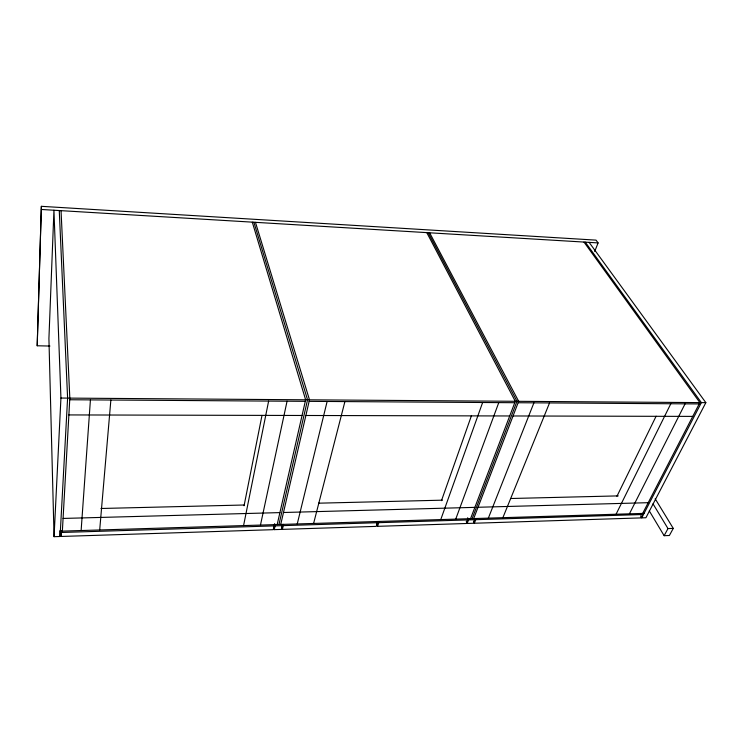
<?xml version="1.0" encoding="UTF-8"?>
<svg xmlns="http://www.w3.org/2000/svg" width="743" height="743" viewBox="0 0 743 743"><rect width="100%" height="100%" fill="white"/><g stroke="black" fill="none" stroke-linecap="round" stroke-linejoin="round"><path stroke-width="1.11" d="M594.688 251.524L598.096 242.915L596.035 240.128L41.367 206.322L37.196 345.774L49.939 346.052M37.196 345.774L41.367 206.322M54.063 536.678L60.935 398.053L53.942 210.232L48.917 338.548L54.063 536.678L60.072 536.492L67.604 398.109L59.273 210.548M274.353 524.651L273.22 529.675L61.27 536.455L61.567 531.134M62.366 531.106L69.823 398.118L61.047 210.659M81.126 530.539L90.423 399.892M99.692 529.973L110.865 400.031M244.066 505.76L261.991 415.402M243.574 525.589L268.622 401.081M260.468 525.069L287.058 401.201M282.489 524.4L281.328 529.415L274.278 529.638L275.421 524.614M277.185 524.558L305.633 399.799L252.295 222.148M278.959 524.502L307.556 399.808L253.883 222.241M280.724 524.456L309.487 399.827L255.462 222.333M377.769 521.493L376.264 526.378L282.386 529.378L283.547 524.363M297.246 523.945L327.124 401.471M313.602 523.453L344.91 401.582M468.044 518.744L466.242 523.499L377.593 526.332L379.106 521.456M441.463 500.671L471.517 415.495M440.766 519.571L482.634 402.502M455.728 519.116L498.776 402.613M475.26 518.521L473.44 523.267L467.18 523.471L468.991 518.716M470.56 518.66L515.298 401.294L426.788 232.624M472.13 518.614L516.989 401.304L428.209 232.708M473.7 518.568L518.679 401.313L429.63 232.791M643.224 513.404L640.893 517.908L474.368 523.239L476.198 518.493M488.355 518.122L533.911 402.845M502.881 517.676L549.532 402.947M616.922 496.315L656.106 416.219M616.068 514.23L670.808 403.755M629.423 513.822L685.065 403.848M642.667 513.413L699.878 402.604L583.989 242.069M589.134 242.376L705.85 402.65L645.918 517.75L641.729 517.88L701.373 402.613L585.28 242.144M649.289 510.896L664.131 535.703L667.994 528.579L673.269 528.394L655.15 498.729M673.269 528.394L669.387 535.499L664.131 535.703M60.359 531.171L644.07 513.376M61.493 532.471L274.074 525.905M282.201 525.654L275.133 525.877L274.604 523.629M283.259 525.626L377.398 522.719M378.726 522.673L467.598 519.933M474.805 519.71L468.536 519.905L467.635 517.769M475.743 519.682L642.639 514.528M63.081 518.438L279.916 512.605M283.482 512.503L474.87 507.358M478.028 507.265L648.202 502.686M100.927 508.491L244.336 504.999M318.496 503.187L442.494 500.169M510.515 498.516L618.25 495.887M68.885 414.928L302.057 415.476M305.875 415.486L509.707 415.969M513.06 415.969L692.755 416.396M60.935 398.053L705.85 402.65M69.731 399.753L305.28 401.322M309.134 401.35L514.76 402.715M518.131 402.734L699.191 403.941M41.432 209.48L598.096 242.915M652.995 503.828L667.994 528.579M640.559 515.893L641.729 517.88M473.467 521.103L474.368 523.239M466.288 521.326L467.18 523.471M376.506 523.044L377.593 526.332M281.578 526.035L282.386 529.378M273.489 526.258L274.278 529.638M61.084 530.651L61.27 536.455M59.886 530.706L60.072 536.492"/></g></svg>
